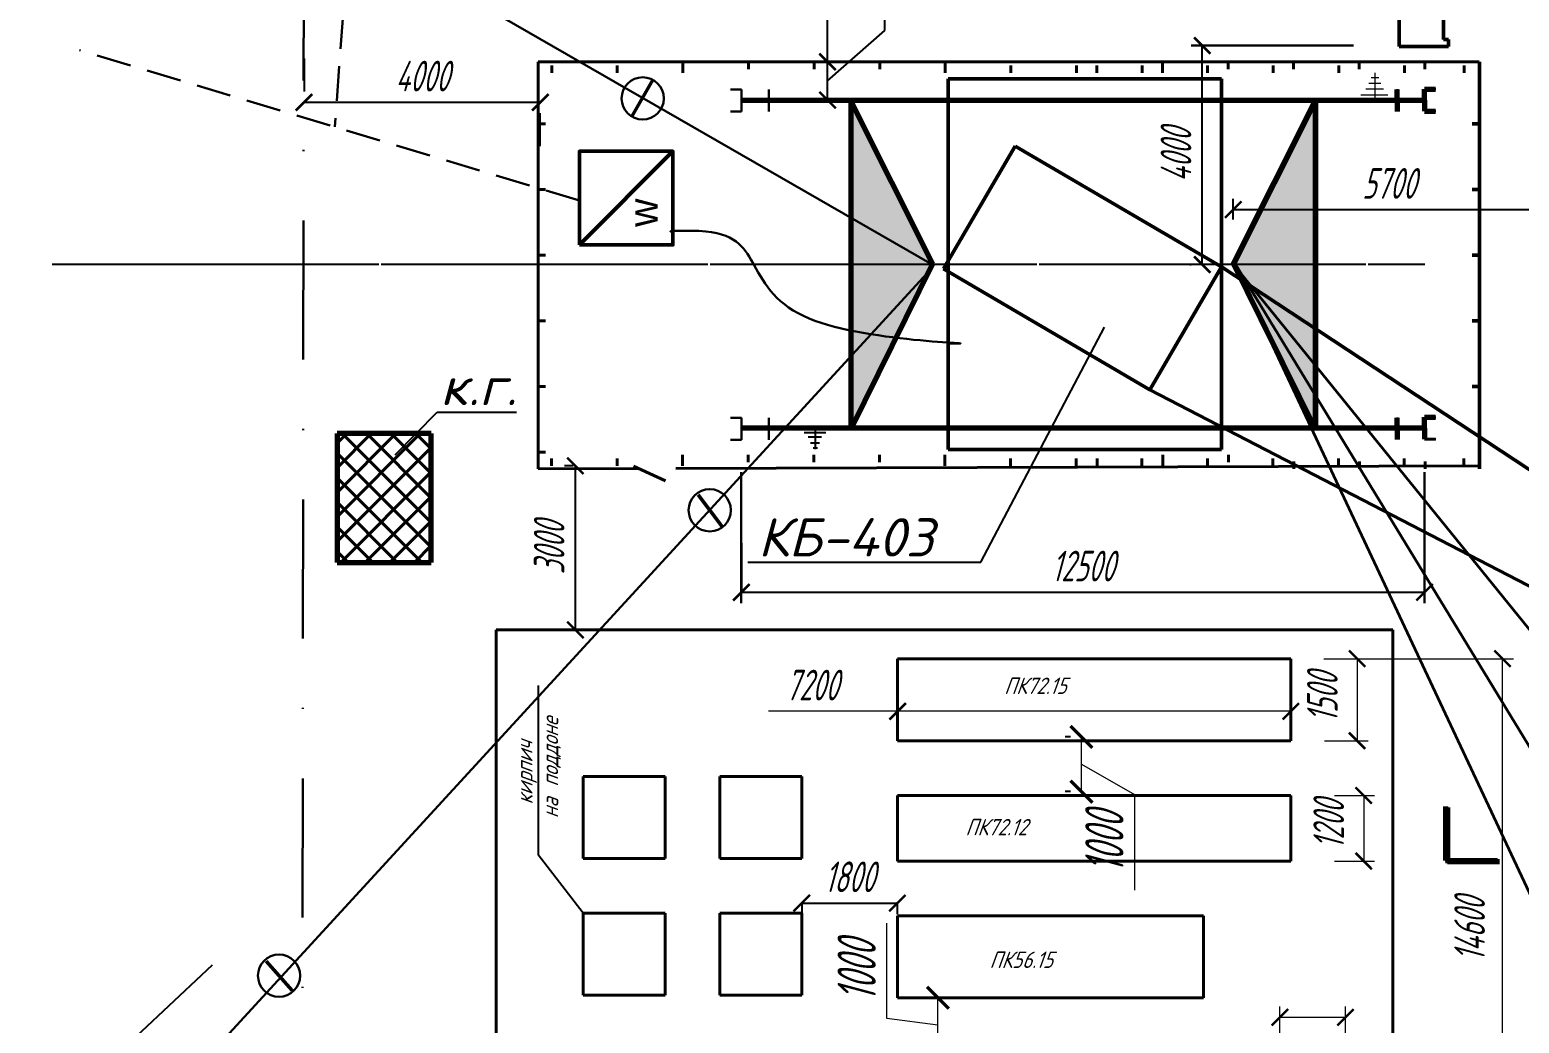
# Paper-space layout 'Layout2' of a CAD drawing. Header units: millimetres. Extents: x 15 to 830, y -5 to 579.
# Drawn here: x 215.4 to 351.6, y 286.1 to 376.9 of the extents above; entities that cross this region are included whole.
import ezdxf

# ---------------------------------------------------------------- set-up
doc = ezdxf.new("R2010")
doc.units = ezdxf.units.MM
for name, pattern in [('ACAD_ISO04W100', [30, 24, -3, 0, -3]), ('DASHDOT', [25.4, 12.7, -6.35, 0, -6.35]), ('HIDDEN2', [4.7625, 3.175, -1.5875])]:
    doc.linetypes.add(name, pattern=pattern)
for name, color, linetype, lineweight in [('0.25', 7, 'Continuous', 25), ('0.25 ось', 7, 'ACAD_ISO04W100', 25), ('0.3', 7, 'Continuous', 30), ('0.35', 7, 'Continuous', 35), ('0.5', 7, 'Continuous', 50), ('0.7', 7, 'Continuous', 70), ('1основная_05мм', 151, 'Continuous', 50), ('основная_02мм', 151, 'Continuous', 20), ('Размеры', 7, 'Continuous', 20)]:
    doc.layers.add(name, color=color, linetype=linetype, lineweight=lineweight)
doc.styles.add('2.8', font='txt.shx', dxfattribs={"width": 0.6, "oblique": 15, "height": 2.8})
doc.styles.add('EEW3.0', font='txt.shx', dxfattribs={"width": 0.8, "oblique": 20, "height": 3})
doc.styles.add('мой', font='txt.shx', dxfattribs={"width": 0.6, "oblique": 15, "height": 3.5})
doc.dimstyles.new('1   200', dxfattribs={"dimtxt": 2.8, "dimasz": 1.5, "dimexe": 1, "dimexo": 4, "dimgap": 1, "dimtad": 1, "dimdec": 0, "dimlfac": 200, "dimtxsty": '2.8', "dimblk": 'ARCHTICK', "dimcen": 3, "dimclrd": 256, "dimclre": 256, "dimclrt": 256, "dimadec": 0, "dimazin": 0, "dimtfac": 1, "dimtdec": 0, "dimtmove": 0, "dimatfit": 3, "dimfxl": 1, "dimlwd": 25, "dimlwe": -1, "dimarcsym": 0})
doc.dimstyles.new('1200-2.5мм', dxfattribs={"dimtxt": 2, "dimasz": 2, "dimexe": 1.5, "dimexo": 1, "dimgap": 1, "dimtad": 1, "dimdec": 0, "dimlfac": 200, "dimtxsty": 'мой', "dimblk": 'ARCHTICK', "dimcen": 6, "dimclrd": 256, "dimclre": 256, "dimclrt": 256, "dimadec": 0, "dimazin": 0, "dimtfac": 1, "dimtdec": 0, "dimtmove": 0, "dimatfit": 2, "dimfxl": 1, "dimlwd": -1, "dimlwe": -1, "dimarcsym": 0})
doc.dimstyles.new('Copy of 1200-2.5мм', dxfattribs={"dimtxt": 2, "dimasz": 2, "dimexe": 1.5, "dimexo": 1, "dimgap": 1, "dimtad": 1, "dimdec": 0, "dimlfac": 200, "dimtxsty": 'мой', "dimcen": 6, "dimclrd": 256, "dimclre": 256, "dimclrt": 256, "dimadec": 0, "dimazin": 0, "dimtfac": 1, "dimtdec": 0, "dimtmove": 0, "dimatfit": 2, "dimfxl": 1, "dimlwd": -1, "dimlwe": -1, "dimarcsym": 0})

# ---------------------------------------------------------------- blocks, each defined once
blk = doc.blocks.new('_ArchTick')
at = {"layer": 'Размеры', "color": 0, "lineweight": 0, "const_width": 0.15}
blk.add_lwpolyline([(-0.5, -0.5), (0.5, 0.5)], dxfattribs=at)
blk = doc.blocks.new('*D37')
at = {"layer": '0.25'}
for p, q in [((240.48, 374.26), (240.48, 371.26)), ((262.09, 366.26), (262.09, 369.26))]:
    blk.add_line(p, q, dxfattribs=at)
at = {"layer": '0.25', "lineweight": 25}
blk.add_line((240.48, 370.26), (262.09, 370.26), dxfattribs=at)
at = {"layer": 'Defpoints', "color": 0}
for p in [(240.48, 370.26), (262.09, 370.26), (262.09, 370.26)]:
    blk.add_point(p, dxfattribs=at)
at = {"layer": '0.25', "lineweight": 25, "xscale": 1.5, "yscale": 1.5, "zscale": 1.5, "rotation": 180}
blk.add_blockref('_ArchTick', (240.48, 370.26), dxfattribs=at)
at = {"layer": '0.25', "lineweight": 25, "xscale": 1.5, "yscale": 1.5, "zscale": 1.5}
blk.add_blockref('_ArchTick', (262.09, 370.26), dxfattribs=at)
at = {"layer": '0.25', "insert": (251.29, 372.66), "char_height": 2.8, "attachment_point": 5, "style": '2.8'}
blk.add_mtext('4000', dxfattribs=at)
blk = doc.blocks.new('*D24')
at = {"layer": '0.25'}
for p, q in [((284.37, 390.45), (287.37, 390.45)), ((284.37, 373.97), (287.37, 373.97))]:
    blk.add_line(p, q, dxfattribs=at)
at = {"layer": '0.25', "lineweight": 25}
blk.add_line((288.37, 373.97), (288.37, 390.45), dxfattribs=at)
at = {"layer": 'Defpoints', "color": 0}
for p in [(288.37, 390.45), (288.37, 390.45), (288.37, 373.97)]:
    blk.add_point(p, dxfattribs=at)
at = {"layer": '0.25', "lineweight": 25, "xscale": 1.5, "yscale": 1.5, "zscale": 1.5}
for p, rotation in [((288.37, 390.45), 90), ((288.37, 373.97), 270)]:
    blk.add_blockref('_ArchTick', p, dxfattribs=dict(at, rotation=rotation))
at = {"layer": '0.25', "insert": (285.97, 382.21), "char_height": 2.8, "attachment_point": 5, "rotation": 90, "style": '2.8'}
blk.add_mtext('3300', dxfattribs=at)
blk = doc.blocks.new('*D38')
at = {"layer": '0.25', "lineweight": 25}
for p, q in [((293.6, 376.82), (293.6, 383.08)), ((288.37, 372.21), (293.6, 376.82)), ((288.37, 370.46), (288.37, 373.96))]:
    blk.add_line(p, q, dxfattribs=at)
at = {"layer": '0.25'}
for p, q in [((291.14, 373.96), (289.37, 373.96)), ((291.32, 370.46), (289.37, 370.46))]:
    blk.add_line(p, q, dxfattribs=at)
at = {"layer": 'Defpoints', "color": 0}
for p in [(287.14, 373.96), (288.37, 373.96), (287.32, 370.46)]:
    blk.add_point(p, dxfattribs=at)
at = {"layer": '0.25', "lineweight": 25, "xscale": 1.5, "yscale": 1.5, "zscale": 1.5}
for p, rotation in [((288.37, 373.96), 90), ((288.37, 370.46), 270)]:
    blk.add_blockref('_ArchTick', p, dxfattribs=dict(at, rotation=rotation))
at = {"layer": '0.25', "insert": (291.2, 379.95), "char_height": 2.8, "attachment_point": 5, "rotation": 90, "style": '2.8'}
blk.add_mtext('700', dxfattribs=at)
blk = doc.blocks.new('*D25')
at = {"layer": '0.25'}
for p, q in [((325.48, 359.54), (325.48, 361.45)), ((353.98, 359.45), (353.98, 361.45))]:
    blk.add_line(p, q, dxfattribs=at)
at = {"layer": '0.25', "lineweight": 25}
blk.add_line((325.48, 360.45), (353.98, 360.45), dxfattribs=at)
at = {"layer": 'Defpoints', "color": 0}
for p in [(353.98, 360.45), (325.48, 355.54), (353.98, 355.45)]:
    blk.add_point(p, dxfattribs=at)
at = {"layer": '0.25', "lineweight": 25, "xscale": 1.5, "yscale": 1.5, "zscale": 1.5, "rotation": 180}
blk.add_blockref('_ArchTick', (325.48, 360.45), dxfattribs=at)
at = {"layer": '0.25', "lineweight": 25, "xscale": 1.5, "yscale": 1.5, "zscale": 1.5}
blk.add_blockref('_ArchTick', (353.98, 360.45), dxfattribs=at)
at = {"layer": '0.25', "insert": (339.73, 362.85), "char_height": 2.8, "attachment_point": 5, "style": '2.8'}
blk.add_mtext('5700', dxfattribs=at)
blk = doc.blocks.new('*D39')
at = {"layer": '0.25'}
for p, q in [((265.11, 337.03), (264.3, 337.03)), ((264.63, 322.03), (264.3, 322.03))]:
    blk.add_line(p, q, dxfattribs=at)
at = {"layer": '0.25', "lineweight": 25}
blk.add_line((265.3, 322.03), (265.3, 337.03), dxfattribs=at)
at = {"layer": 'Defpoints', "color": 0}
for p in [(265.3, 337.03), (269.11, 337.03), (268.63, 322.03)]:
    blk.add_point(p, dxfattribs=at)
at = {"layer": '0.25', "lineweight": 25, "xscale": 1.5, "yscale": 1.5, "zscale": 1.5}
for p, rotation in [((265.3, 337.03), 90), ((265.3, 322.03), 270)]:
    blk.add_blockref('_ArchTick', p, dxfattribs=dict(at, rotation=rotation))
at = {"layer": '0.25', "insert": (262.9, 329.53), "char_height": 2.8, "attachment_point": 5, "rotation": 90, "style": '2.8'}
blk.add_mtext('3000', dxfattribs=at)
blk = doc.blocks.new('*D40')
at = {"layer": '0.3'}
for p, q in [((280.48, 336.46), (280.48, 324.47)), ((342.98, 336.46), (342.98, 324.47))]:
    blk.add_line(p, q, dxfattribs=at)
at = {"layer": '0.3', "lineweight": 25}
blk.add_line((280.48, 325.47), (342.98, 325.47), dxfattribs=at)
at = {"layer": 'Defpoints', "color": 0}
for p in [(280.48, 340.46), (342.98, 340.46), (342.98, 325.47)]:
    blk.add_point(p, dxfattribs=at)
at = {"layer": '0.3', "lineweight": 25, "xscale": 1.5, "yscale": 1.5, "zscale": 1.5, "rotation": 180}
blk.add_blockref('_ArchTick', (280.48, 325.47), dxfattribs=at)
at = {"layer": '0.3', "lineweight": 25, "xscale": 1.5, "yscale": 1.5, "zscale": 1.5}
blk.add_blockref('_ArchTick', (342.98, 325.47), dxfattribs=at)
at = {"layer": '0.3', "lineweight": 25, "insert": (311.73, 327.87), "char_height": 2.8, "attachment_point": 5, "style": '2.8'}
blk.add_mtext('12500', dxfattribs=at)
blk = doc.blocks.new('*D26')
at = {"layer": '0.3'}
for p, q in [((336.48, 375.45), (321.64, 375.45)), ((321.5, 355.43), (321.64, 355.43))]:
    blk.add_line(p, q, dxfattribs=at)
at = {"layer": '0.3', "lineweight": 25}
blk.add_line((322.64, 355.43), (322.64, 375.45), dxfattribs=at)
at = {"layer": 'Defpoints', "color": 0}
for p in [(322.64, 375.45), (340.48, 375.45), (325.5, 355.43)]:
    blk.add_point(p, dxfattribs=at)
at = {"layer": '0.3', "lineweight": 25, "xscale": 1.5, "yscale": 1.5, "zscale": 1.5}
for p, rotation in [((322.64, 375.45), 90), ((322.64, 355.43), 270)]:
    blk.add_blockref('_ArchTick', p, dxfattribs=dict(at, rotation=rotation))
at = {"layer": '0.3', "insert": (320.24, 365.44), "char_height": 2.8, "attachment_point": 5, "rotation": 90, "style": '2.8'}
blk.add_mtext('4000', dxfattribs=at)
blk = doc.blocks.new('*D42')
at = {"layer": '0.25'}
for p, q in [((286.01, 297.14), (286.01, 296.06)), ((294.75, 297.14), (294.75, 296.06))]:
    blk.add_line(p, q, dxfattribs=at)
at = {"layer": '0.25', "lineweight": 25}
blk.add_line((286.01, 297.06), (294.75, 297.06), dxfattribs=at)
at = {"layer": 'Defpoints', "color": 0}
for p in [(286.01, 301.14), (294.75, 301.14), (294.75, 297.06)]:
    blk.add_point(p, dxfattribs=at)
at = {"layer": '0.25', "lineweight": 25, "xscale": 1.5, "yscale": 1.5, "zscale": 1.5, "rotation": 180}
blk.add_blockref('_ArchTick', (286.01, 297.06), dxfattribs=at)
at = {"layer": '0.25', "lineweight": 25, "xscale": 1.5, "yscale": 1.5, "zscale": 1.5}
blk.add_blockref('_ArchTick', (294.75, 297.06), dxfattribs=at)
at = {"layer": '0.25', "insert": (290.38, 299.46), "char_height": 2.8, "attachment_point": 5, "style": '2.8'}
blk.add_mtext('1800', dxfattribs=at)
blk = doc.blocks.new('*D27')
at = {"layer": '0.25'}
for p, q in [((310.6, 312.25), (310.1, 312.25)), ((310.6, 307.25), (310.1, 307.25))]:
    blk.add_line(p, q, dxfattribs=at)
at = {"layer": '0.25', "lineweight": 15}
for p, q in [((311.6, 307.25), (311.6, 312.25)), ((311.6, 309.75), (316.44, 306.98)), ((316.44, 306.98), (316.44, 298.25))]:
    blk.add_line(p, q, dxfattribs=at)
at = {"layer": 'Defpoints', "color": 0}
for p in [(311.6, 312.25), (311.6, 312.25), (311.6, 307.25)]:
    blk.add_point(p, dxfattribs=at)
at = {"layer": '0.25', "lineweight": 15, "xscale": 2, "yscale": 2, "zscale": 2}
for p, rotation in [((311.6, 312.25), 90), ((311.6, 307.25), 270)]:
    blk.add_blockref('_ArchTick', p, dxfattribs=dict(at, rotation=rotation))
at = {"layer": '0.25', "insert": (313.69, 302.61), "char_height": 3.5, "attachment_point": 5, "rotation": 90, "style": 'мой'}
blk.add_mtext('1000', dxfattribs=at)
blk = doc.blocks.new('*D44')
at = {"layer": '0.25', "lineweight": 15}
for p, q in [((294.78, 315.4), (294.78, 313.59)), ((330.75, 315.4), (330.75, 313.59)), ((294.78, 314.59), (282.97, 314.59)), ((330.75, 314.59), (294.78, 314.59))]:
    blk.add_line(p, q, dxfattribs=at)
at = {"layer": 'Defpoints', "color": 0}
for p in [(294.78, 319.4), (330.75, 319.4), (330.75, 314.59)]:
    blk.add_point(p, dxfattribs=at)
at = {"layer": '0.25', "lineweight": 15, "xscale": 1.5, "yscale": 1.5, "zscale": 1.5, "rotation": 180}
blk.add_blockref('_ArchTick', (294.78, 314.59), dxfattribs=at)
at = {"layer": '0.25', "lineweight": 15, "xscale": 1.5, "yscale": 1.5, "zscale": 1.5}
blk.add_blockref('_ArchTick', (330.75, 314.59), dxfattribs=at)
at = {"layer": '0.25', "insert": (286.94, 316.99), "char_height": 2.8, "attachment_point": 5, "style": '2.8'}
blk.add_mtext('7200', dxfattribs=at)
blk = doc.blocks.new('*D28')
at = {"layer": '0.25', "lineweight": 15, "transparency": 16777216}
for p, q in [((333.78, 319.4), (337.81, 319.4)), ((336.81, 319.4), (336.81, 311.9)), ((333.84, 311.9), (337.81, 311.9))]:
    blk.add_line(p, q, dxfattribs=at)
at = {"layer": 'Defpoints', "color": 0, "transparency": 16777216}
for p in [(329.78, 319.4), (329.84, 311.9), (336.81, 311.9)]:
    blk.add_point(p, dxfattribs=at)
at = {"layer": '0.25', "lineweight": 15, "transparency": 16777216, "xscale": 1.5, "yscale": 1.5, "zscale": 1.5}
for p, rotation in [((336.81, 319.4), 90), ((336.81, 311.9), 270)]:
    blk.add_blockref('_ArchTick', p, dxfattribs=dict(at, rotation=rotation))
at = {"layer": '0.25', "transparency": 16777216, "insert": (333.63, 315.85), "char_height": 2.8, "attachment_point": 5, "rotation": 90, "style": '2.8'}
blk.add_mtext('1500', dxfattribs=at)
blk = doc.blocks.new('*D45')
at = {"layer": '0.25', "lineweight": 15, "transparency": 16777216}
for p, q in [((334.75, 306.9), (338.41, 306.9)), ((337.41, 306.9), (337.41, 300.9)), ((334.75, 300.9), (338.41, 300.9))]:
    blk.add_line(p, q, dxfattribs=at)
at = {"layer": 'Defpoints', "color": 0, "transparency": 16777216}
for p in [(330.75, 306.9), (330.75, 300.9), (337.41, 300.9)]:
    blk.add_point(p, dxfattribs=at)
at = {"layer": '0.25', "lineweight": 15, "transparency": 16777216, "xscale": 1.5, "yscale": 1.5, "zscale": 1.5}
for p, rotation in [((337.41, 306.9), 90), ((337.41, 300.9), 270)]:
    blk.add_blockref('_ArchTick', p, dxfattribs=dict(at, rotation=rotation))
at = {"layer": '0.25', "transparency": 16777216, "insert": (334.21, 304.23), "char_height": 2.8, "attachment_point": 5, "rotation": 90, "style": '2.8'}
blk.add_mtext('1200', dxfattribs=at)
blk = doc.blocks.new('*D47')
at = {"layer": '0.25', "lineweight": 15, "transparency": 16777216}
for p, q in [((329.75, 281.15), (329.75, 287.62)), ((335.75, 281.15), (335.75, 287.62)), ((329.75, 286.62), (335.75, 286.62))]:
    blk.add_line(p, q, dxfattribs=at)
at = {"layer": 'Defpoints', "color": 0, "transparency": 16777216}
for p in [(335.75, 286.62), (329.75, 277.15), (335.75, 277.15)]:
    blk.add_point(p, dxfattribs=at)
at = {"layer": '0.25', "lineweight": 15, "transparency": 16777216, "xscale": 1.5, "yscale": 1.5, "zscale": 1.5, "rotation": 180}
blk.add_blockref('_ArchTick', (329.75, 286.62), dxfattribs=at)
at = {"layer": '0.25', "lineweight": 15, "transparency": 16777216, "xscale": 1.5, "yscale": 1.5, "zscale": 1.5}
blk.add_blockref('_ArchTick', (335.75, 286.62), dxfattribs=at)
at = {"layer": '0.25', "transparency": 16777216, "insert": (332.53, 283.27), "char_height": 2.8, "attachment_point": 5, "style": '2.8'}
blk.add_mtext('1200', dxfattribs=at)
blk = doc.blocks.new('*D32')
at = {"layer": '0.25', "lineweight": 15}
for p, q in [((293.78, 286.5), (293.78, 295.23)), ((298.46, 283.4), (298.46, 288.4)), ((298.46, 285.9), (293.78, 286.5))]:
    blk.add_line(p, q, dxfattribs=at)
at = {"layer": '0.25'}
for p, q in [((299.24, 288.4), (296.96, 288.4)), ((299.24, 283.4), (296.96, 283.4))]:
    blk.add_line(p, q, dxfattribs=at)
at = {"layer": 'Defpoints', "color": 0}
for p in [(298.46, 288.4), (300.24, 288.4), (300.24, 283.4)]:
    blk.add_point(p, dxfattribs=at)
at = {"layer": '0.25', "lineweight": 15, "xscale": 2, "yscale": 2, "zscale": 2}
for p, rotation in [((298.46, 288.4), 90), ((298.46, 283.4), 270)]:
    blk.add_blockref('_ArchTick', p, dxfattribs=dict(at, rotation=rotation))
at = {"layer": '0.25', "insert": (291.03, 290.86), "char_height": 3.5, "attachment_point": 5, "rotation": 90, "style": 'мой'}
blk.add_mtext('1000', dxfattribs=at)
blk = doc.blocks.new('*D36')
at = {"layer": '0.25', "lineweight": 15, "transparency": 16777216}
for p, q in [((334.75, 319.4), (351.11, 319.4)), ((350.11, 246.4), (350.11, 319.4)), ((346.11, 246.4), (349.11, 246.4))]:
    blk.add_line(p, q, dxfattribs=at)
at = {"layer": 'Defpoints', "color": 0, "transparency": 16777216}
for p in [(330.75, 319.4), (350.11, 319.4), (350.11, 246.4)]:
    blk.add_point(p, dxfattribs=at)
at = {"layer": '0.25', "lineweight": 15, "transparency": 16777216, "xscale": 1.5, "yscale": 1.5, "zscale": 1.5}
for p, rotation in [((350.11, 319.4), 90), ((350.11, 246.4), 270)]:
    blk.add_blockref('_ArchTick', p, dxfattribs=dict(at, rotation=rotation))
at = {"layer": '0.25', "transparency": 16777216, "insert": (347.1, 294.66), "char_height": 2.8, "attachment_point": 5, "rotation": 90, "style": '2.8'}
blk.add_mtext('14600', dxfattribs=at)
blk = doc.blocks.new('*D49')
at = {"layer": '0.25'}
blk.add_line((232.09, 291.4), (189.75, 251.76), dxfattribs=at)
blk.add_solid([(189.53, 252), (189.98, 251.52), (188.29, 250.39)], dxfattribs=at)
at = {"layer": 'Defpoints', "color": 0}
for p in [(232.09, 291.4), (188.29, 250.39)]:
    blk.add_point(p, dxfattribs=at)
at = {"layer": '0.25', "insert": (196.6, 261.94), "char_height": 3.5, "attachment_point": 5, "rotation": 43.1184, "style": 'мой'}
blk.add_mtext('R12000', dxfattribs=at)

psp = doc.layouts.new('Layout2')

# ---------------------------------------------------------------- hatches: boundary and pattern name
at = {"layer": '0.25', "lineweight": 40}
h = psp.add_hatch(dxfattribs=at)
h.set_pattern_fill('ANSI37', color=256, scale=0.5, style=0)
h.set_pattern_definition([(45, (189.1683, -170.987), (-1.122532, 1.122532), []), (135, (189.1683, -170.987), (-1.122532, -1.122532), [])])
h.paths.add_polyline_path([(243.5048, 328.201), (252.1018, 328.201), (252.1018, 339.9729), (243.5048, 339.9729)])
at = {"layer": '0.7'}
h = psp.add_hatch(color=256, dxfattribs=at)
h.paths.add_polyline_path([(290.4831, 370.3896), (290.4831, 355.4646), (297.9446, 355.4646), (297.9637, 355.5031)])
h.paths.add_polyline_path([(297.9446, 355.4646), (290.4831, 355.4646), (290.4831, 340.3896)])
h = psp.add_hatch(color=256, dxfattribs=at)
h.paths.add_polyline_path([(332.9847, 370.3896), (325.504, 355.5031), (325.5231, 355.4646), (332.9847, 355.4646)])
h.paths.add_polyline_path([(332.9847, 355.4646), (325.5231, 355.4646), (332.9847, 340.3896)])
h = psp.add_hatch(color=256, dxfattribs=at)
h.paths.add_polyline_path([(333.004, 370.3504), (325.5234, 355.464), (325.5425, 355.4254), (333.004, 355.4254)])
h.paths.add_polyline_path([(333.004, 355.4254), (325.5425, 355.4254), (333.004, 340.3504)])

# ---------------------------------------------------------------- linework, layer by layer
at = {"layer": '0.25', "lineweight": 20}
for p, q in [((337.8941, 372.0143), (338.9792, 372.0143)), ((338.1055, 372.5361), (338.7819, 372.5361)), ((338.4695, 370.4624), (338.4695, 372.942)), ((337.1502, 370.9402), (339.6261, 370.9402)), ((337.6183, 371.4939), (339.2355, 371.4939))]:
    psp.add_line(p, q, dxfattribs=at)
at = {"layer": '0.25'}
for p, q in [((302.3829, 328.2389), (313.6879, 349.7018)), ((252.6674, 341.9228), (259.9101, 341.9228)), ((286.2327, 340.0727), (288.2078, 340.0727)), ((286.5813, 339.6664), (287.8012, 339.6664)), ((287.2203, 340.4646), (287.2203, 338.5636)), ((286.8136, 339.144), (287.6269, 339.144)), ((287.0629, 338.6773), (287.4364, 338.6773)), ((281.0905, 328.2389), (302.3829, 328.2389)), ((281.0905, 328.2389), (302.3829, 328.2389)), ((261.8883, 316.9425), (261.8883, 301.4565)), ((266.0143, 296.1387), (261.8883, 301.4565))]:
    psp.add_line(p, q, dxfattribs=at)
at = {"layer": '0.25', "color": 7, "linetype": 'Continuous', "lineweight": 25}
psp.add_line((248.8197, 338.0464), (252.6674, 341.9228), dxfattribs=at)
at = {"layer": '0.25', "lineweight": 30}
for centre in [(271.4583, 370.6169), (277.5921, 332.9699), (238.1933, 290.4274)]:
    psp.add_circle(centre, 1.9308, dxfattribs=at)
at = {"layer": '0.25 ось'}
for p, q in [((187.3248, 355.4624), (343.004, 355.4624)), ((223.3158, 355.4624), (342.9844, 355.4646))]:
    psp.add_line(p, q, dxfattribs=at)
at = {"layer": '0.3'}
for p, q in [((297.9491, 355.4449), (122.9606, 456.0357)), ((297.8017, 355.0108), (161.5368, 206.7036)), ((280.4844, 325.7351), (280.4844, 329.9536))]:
    psp.add_line(p, q, dxfattribs=at)
at = {"layer": '0.3', "linetype": 'DASHDOT'}
psp.add_line((240.4826, 410.4528), (240.2101, 177.3452), dxfattribs=at)
at = {"layer": '0.3', "lineweight": 50}
psp.add_line((340.6609, 375.3748), (345.1609, 375.3748), dxfattribs=at)
at = {"layer": '0.3', "lineweight": 40}
for p, q in [((258.0678, 246.4029), (258.0678, 322.0316)), ((258.0678, 322.0316), (340.0821, 322.0316)), ((340.0821, 322.0316), (340.0821, 246.4029))]:
    psp.add_line(p, q, dxfattribs=at)
at = {"layer": '0.3', "linetype": 'HIDDEN2'}
psp.add_arc((325.5731, 355.5113), 201.8341, 269.997353, 60.496633, dxfattribs=at)
at = {"layer": '0.3', "lineweight": 30}
psp.add_arc((325.5638, 355.3825), 168, 270, 90, dxfattribs=at)
at = {"layer": '0.3'}
for centre, start, end in [((325.504, 355.4254), 0.044635, 90.007401), ((325.504, 355.5037), 269.992599, 359.955365)]:
    psp.add_arc(centre, 149.9807, start, end, dxfattribs=at)
at = {"layer": '0.3', "start_tangent": (1, 0), "end_tangent": (1, 0)}
psp.add_spline([(299.5925, 348.2099), (286.6873, 350.4948), (281.6397, 355.3844), (277.223, 358.4529), (274.2168, 358.4529)], degree=3, dxfattribs=at)
at = {"layer": '0.35', "lineweight": 35}
for p, q in [((325.5437, 355.4072), (419.9521, 238.8436)), ((325.5911, 355.4238), (396.9652, 203.3392)), ((325.6175, 355.5422), (430.7495, 183.1514))]:
    psp.add_line(p, q, dxfattribs=at)
at = {"layer": '0.5', "lineweight": 40}
for p, q in [((261.8874, 373.9667), (347.9844, 373.9646)), ((261.8874, 373.9646), (261.8949, 336.7565)), ((263.1374, 372.9692), (263.1374, 373.6328)), ((269.1374, 372.9692), (269.1374, 373.6328)), ((269.1374, 372.9692), (269.1374, 373.6328)), ((275.1374, 373.301), (275.1374, 373.9646)), ((275.1374, 372.9692), (275.1374, 373.6328)), ((281.1374, 373.301), (281.1374, 373.9646)), ((287.1374, 373.301), (287.1374, 373.9646)), ((293.1374, 373.301), (293.1374, 373.9646)), ((299.1374, 373.301), (299.1374, 373.9646)), ((299.1374, 372.9692), (299.1374, 373.6328)), ((305.1374, 372.9692), (305.1374, 373.6328)), ((311.1374, 372.9692), (311.1374, 373.6328)), ((313.004, 372.9671), (313.004, 373.6306)), ((317.1374, 372.9692), (317.1374, 373.6328)), ((319.004, 373.2989), (319.004, 373.9624)), ((319.004, 372.9671), (319.004, 373.6306)), ((323.1374, 372.9692), (323.1374, 373.6328)), ((323.1374, 372.9692), (323.1374, 373.6328)), ((325.004, 373.2989), (325.004, 373.9624)), ((329.1374, 372.9692), (329.1374, 373.6328)), ((329.1374, 372.9692), (329.1374, 373.6328)), ((331.004, 373.2989), (331.004, 373.9624)), ((335.1374, 372.9692), (335.1374, 373.6328)), ((335.1374, 372.9692), (335.1374, 373.6328)), ((337.004, 373.2989), (337.004, 373.9624)), ((341.1374, 372.9692), (341.1374, 373.6328)), ((343.004, 373.2989), (343.004, 373.9624)), ((346.6068, 372.9692), (346.6068, 373.6328)), ((347.9844, 373.9646), (347.9844, 337.0343)), ((261.8885, 368.2892), (262.5521, 368.2892)), ((347.3208, 368.2892), (347.9844, 368.2892)), ((261.8885, 362.2892), (262.5521, 362.2892)), ((347.3208, 362.2892), (347.9844, 362.2892)), ((261.8885, 356.2892), (262.5521, 356.2892)), ((347.3208, 356.2892), (347.9844, 356.2892)), ((261.8885, 350.2892), (262.5521, 350.2892)), ((347.3208, 350.2892), (347.9844, 350.2892)), ((261.8922, 344.2892), (262.5557, 344.2892)), ((347.3208, 344.2892), (347.9844, 344.2892)), ((261.8922, 338.2892), (262.5557, 338.2892)), ((275.1087, 337.3611), (275.1087, 338.0246)), ((281.1087, 337.3611), (281.1087, 338.0246)), ((287.1087, 337.3611), (287.1087, 338.0246)), ((293.1087, 337.3611), (293.1087, 338.0246)), ((299.1087, 337.3611), (299.1087, 338.0246)), ((319.0328, 337.3589), (319.0328, 338.0225)), ((325.0328, 337.3589), (325.0328, 338.0225)), ((261.8949, 336.7565), (271.0942, 336.7862)), ((263.1087, 337.0293), (263.1087, 337.6929)), ((269.1087, 337.0293), (269.1087, 337.6929)), ((269.1087, 337.0293), (269.1087, 337.6929)), ((270.6208, 337.002), (273.5585, 335.6626)), ((274.4921, 336.7971), (347.9844, 337.0343)), ((275.1087, 337.0293), (275.1087, 337.6929)), ((299.1087, 337.0293), (299.1087, 337.6929)), ((305.1087, 337.0293), (305.1087, 337.6929)), ((311.1087, 337.0293), (311.1087, 337.6929)), ((313.0328, 337.0272), (313.0328, 337.6907)), ((317.1087, 337.0293), (317.1087, 337.6929)), ((319.0328, 337.0272), (319.0328, 337.6907)), ((323.1087, 337.0293), (323.1087, 337.6929)), ((323.1087, 337.0293), (323.1087, 337.6929)), ((329.1087, 337.0293), (329.1087, 337.6929)), ((329.1087, 337.0293), (329.1087, 337.6929)), ((331.0319, 336.762), (331.0319, 337.4256)), ((335.1087, 337.0293), (335.1087, 337.6929)), ((335.1087, 337.0293), (335.1087, 337.6929)), ((337.0319, 336.762), (337.0319, 337.4256)), ((341.1087, 337.0293), (341.1087, 337.6929)), ((343.0319, 336.762), (343.0319, 337.4256)), ((346.5781, 337.0293), (346.5781, 337.6929)), ((294.7786, 319.4031), (294.7528, 311.9029)), ((294.7786, 319.4031), (314.7786, 319.4031)), ((330.7528, 319.4031), (314.7786, 319.4031)), ((330.7528, 311.9029), (330.7528, 319.4031)), ((294.7528, 311.9029), (330.7528, 311.9029)), ((273.5143, 308.6387), (266.0143, 308.6387)), ((266.0143, 308.6387), (266.0143, 301.1387)), ((273.5143, 301.1387), (273.5143, 308.6387)), ((278.5132, 308.6387), (286.0132, 308.6387)), ((278.5132, 301.1387), (278.5132, 308.6387)), ((286.0132, 308.6387), (286.0132, 301.1387)), ((294.7528, 306.9029), (314.7528, 306.9029)), ((294.7528, 306.9029), (294.7528, 300.9029)), ((330.7528, 306.9029), (314.7528, 306.9029)), ((330.7528, 300.9029), (330.7528, 306.9029)), ((266.0143, 301.1387), (273.5143, 301.1387)), ((286.0132, 301.1387), (278.5132, 301.1387)), ((294.7528, 300.9029), (330.7528, 300.9029)), ((266.0143, 296.1387), (266.0143, 288.6387)), ((273.5143, 296.1387), (266.0143, 296.1387)), ((273.5143, 288.6387), (273.5143, 296.1387)), ((278.5132, 288.6387), (278.5132, 296.1387)), ((278.5132, 296.1387), (286.0132, 296.1387)), ((286.0132, 296.1387), (286.0132, 288.6387)), ((294.7528, 288.4029), (294.7528, 295.9029)), ((322.7528, 295.9029), (294.7528, 295.9029)), ((322.7528, 288.4029), (322.7528, 295.9029)), ((266.0143, 288.6387), (273.5143, 288.6387)), ((286.0132, 288.6387), (278.5132, 288.6387)), ((322.7528, 288.4029), (294.7528, 288.4029))]:
    psp.add_line(p, q, dxfattribs=at)
at = {"layer": '0.5'}
for p, q in [((348.004, 373.9624), (347.9966, 336.7544)), ((272.4002, 372.3024), (270.4532, 368.9683)), ((348.0029, 368.2871), (347.3393, 368.2871)), ((305.5396, 366.2454), (298.9769, 355.0236)), ((348.0029, 362.2871), (347.3393, 362.2871)), ((348.0029, 356.2871), (347.3393, 356.2871)), ((324.411, 355.2092), (428.0106, 287.0028)), ((348.0029, 350.2871), (347.3393, 350.2871)), ((317.8483, 343.9873), (428.0106, 287.0028)), ((348.0029, 344.2871), (347.3393, 344.2871)), ((299.4122, 338.5346), (324.4122, 338.5346)), ((276.5298, 334.3879), (278.6833, 331.5133)), ((237.0238, 291.7583), (239.3948, 289.0602))]:
    psp.add_line(p, q, dxfattribs=at)
at = {"layer": '0.5', "color": 7, "linetype": 'Continuous'}
for p, q in [((299.4122, 372.3961), (324.4122, 372.3961)), ((299.4122, 372.3961), (299.4122, 338.5346)), ((324.4122, 372.3961), (324.4122, 338.5346)), ((324.411, 355.2092), (305.5396, 366.2454)), ((317.8483, 343.9873), (298.9769, 355.0236)), ((324.411, 355.2092), (317.8483, 343.9873))]:
    psp.add_line(p, q, dxfattribs=at)
at = {"layer": '0.5', "color": 7, "linetype": 'Continuous', "lineweight": 70}
for p, q in [((252.1018, 339.9729), (243.5048, 339.9729)), ((243.5048, 339.9729), (243.5048, 328.201)), ((252.1018, 339.9729), (243.5048, 339.9729)), ((243.5048, 339.9729), (243.5048, 328.201)), ((252.1018, 328.201), (252.1018, 339.9729)), ((252.1018, 328.201), (252.1018, 339.9729)), ((243.5048, 328.201), (252.1018, 328.201)), ((243.5048, 328.201), (252.1018, 328.201))]:
    psp.add_line(p, q, dxfattribs=at)
at = {"layer": '0.5'}
psp.add_arc((232.0905, 291.4039), 60, 180.005113, 269.997259, dxfattribs=at)
at = {"layer": '0.7', "lineweight": 50}
for p, q in [((340.6609, 380.0492), (340.6609, 375.3748)), ((344.7014, 376.0134), (344.7014, 377.9248)), ((345.1609, 376.0134), (344.7014, 376.0134)), ((345.1609, 375.3748), (345.1609, 376.0134))]:
    psp.add_line(p, q, dxfattribs=at)
at = {"layer": '0.7', "linetype": 'ByBlock', "lineweight": 50}
psp.add_line((340.6609, 375.3748), (345.1609, 375.3748), dxfattribs=at)
at = {"layer": '0.7', "lineweight": 40}
for p, q in [((347.9844, 373.9646), (347.9844, 372.9646)), ((342.9844, 339.4646), (343.9844, 339.4646))]:
    psp.add_line(p, q, dxfattribs=at)
at = {"layer": '0.7', "lineweight": 30}
for p, q in [((280.4836, 371.4217), (279.4836, 371.4217)), ((280.4836, 371.4217), (280.4836, 369.4217)), ((282.9836, 371.4217), (282.9836, 369.4217)), ((340.504, 369.4624), (340.504, 371.4624)), ((343.004, 371.4624), (344.004, 371.4624)), ((343.004, 369.4624), (343.004, 371.4624)), ((280.4836, 369.4217), (279.4836, 369.4217)), ((343.004, 369.4624), (344.004, 369.4624)), ((280.4836, 341.4217), (279.4836, 341.4217)), ((280.4836, 341.4217), (280.4836, 339.4217)), ((282.9836, 341.4217), (282.9836, 339.4217)), ((340.504, 339.4624), (340.504, 341.4624)), ((343.004, 341.4624), (344.004, 341.4624)), ((343.004, 339.4624), (343.004, 341.4624)), ((280.4836, 339.4217), (279.4836, 339.4217)), ((343.004, 339.4624), (344.004, 339.4624))]:
    psp.add_line(p, q, dxfattribs=at)
at = {"layer": '0.7'}
for p, q in [((340.4847, 370.4275), (340.4847, 371.4275)), ((342.9844, 371.4646), (343.9844, 371.4646)), ((342.9844, 370.4646), (342.9844, 371.4646)), ((280.4836, 370.4646), (342.9844, 370.4646)), ((290.4831, 370.3896), (290.4831, 340.3896)), ((297.9831, 355.4646), (290.4831, 370.3896)), ((325.4847, 355.4646), (332.9847, 370.3896)), ((325.504, 355.4254), (333.004, 370.3504)), ((332.9847, 370.3896), (332.9847, 340.3896)), ((333.004, 370.3504), (333.004, 340.3504)), ((340.4847, 370.4275), (340.4847, 369.4275)), ((342.9844, 370.4646), (342.9844, 369.4646)), ((342.9844, 369.4646), (343.9844, 369.4646)), ((297.9831, 355.5422), (290.4831, 340.3896)), ((325.4847, 355.5422), (332.9847, 340.3896)), ((325.504, 355.5031), (333.004, 340.3504)), ((340.4847, 340.4275), (340.4847, 341.4275)), ((342.9844, 340.4646), (342.9844, 341.4646)), ((342.9844, 341.4646), (343.9844, 341.4646)), ((342.9844, 340.4646), (280.4836, 340.4646)), ((340.4847, 340.4275), (340.4847, 339.4275)), ((342.9844, 340.4646), (342.9844, 339.4646)), ((344.8936, 305.8828), (344.8936, 300.9456)), ((345.0739, 305.8048), (345.0739, 300.8676)), ((344.8936, 300.9456), (349.6412, 300.9456)), ((345.0739, 300.8676), (349.8215, 300.8676))]:
    psp.add_line(p, q, dxfattribs=at)
at = {"layer": '0.7', "color": 7, "lineweight": 0}
for p, q in [((290.4831, 370.3896), (290.4831, 355.4646)), ((297.9637, 355.5031), (290.4831, 370.3896)), ((290.4831, 370.3896), (297.9831, 355.4646)), ((290.4831, 355.4646), (297.9446, 355.4646)), ((297.9446, 355.4646), (290.4831, 355.4646)), ((290.4831, 355.4646), (290.4831, 340.3896)), ((290.4831, 340.3896), (297.9446, 355.4646)), ((297.9446, 355.4646), (290.4831, 340.3896)), ((297.9446, 355.4646), (297.9637, 355.5031)), ((297.9831, 355.4646), (297.9446, 355.4646))]:
    psp.add_line(p, q, dxfattribs=at)
at = {"layer": '1основная_05мм', "color": 7, "linetype": 'HIDDEN2', "lineweight": 30}
for p, q in [((244.7389, 387.8262), (243.3044, 368.0063)), ((265.6632, 361.2991), (219.9385, 375.0156))]:
    psp.add_line(p, q, dxfattribs=at)
at = {"layer": 'основная_02мм', "color": 7, "lineweight": 50}
psp.add_line((265.6632, 357.2308), (274.2168, 365.7844), dxfattribs=at)
psp.add_lwpolyline([(265.6632, 357.2308), (274.2168, 357.2308), (274.2168, 365.7844), (265.6632, 365.7844)], close=True, dxfattribs=at)

# ---------------------------------------------------------------- texts
at = {"layer": '0.25', "color": 7, "style": 'мой', "oblique": 15}
psp.add_text('к.г.', height=3.5, dxfattribs=at).set_placement((252.9372, 342.5811))
at = {"layer": '0.25', "style": 'мой', "oblique": 15}
psp.add_text('КБ-403', height=3.5, dxfattribs=at).set_placement((281.9977, 328.7447))
at = {"layer": '0.25', "style": 'EEW3.0', "oblique": 20, "width": 0.8}
for s, p in [('ПК72.15', (304.5157, 316.1729)), ('ПК72.12', (300.9689, 303.2543)), ('ПК56.15', (303.1782, 291.126))]:
    psp.add_text(s, height=1.5, dxfattribs=at).set_placement(p)
for s, p in [('на поддоне', (263.7267, 304.8224)), ('кирпич', (261.3842, 306.0797))]:
    psp.add_text(s, height=1.5, rotation=90, dxfattribs=at).set_placement(p)
at = {"layer": 'основная_02мм', "color": 7, "lineweight": 50}
psp.add_text('w', height=2.673, rotation=90, dxfattribs=at).set_placement((272.8408, 358.8766))

# ---------------------------------------------------------------- dimensions: what is measured, and where the dimension line sits
at = {"layer": '0.25'}
dim = psp.add_linear_dim(base=(288.3676, 390.4528), p1=(288.3676, 373.966), p2=(288.3676, 390.4528), angle=90, text='3300', dimstyle='1   200', dxfattribs=at)
dim.commit()
dim.dimension.update_dxf_attribs({"geometry": '*D24', "text_midpoint": (285.9676, 382.2094)})
for base, p1, p2, dimstyle, override, picture, middle in [((288.3676, 373.9646), (287.32, 370.4646), (287.1374, 373.9646), '1   200', {"dimtmove": 1}, '*D38', (293.6023, 377.8173)), ((336.8087, 311.9029), (329.7786, 319.4031), (329.8419, 311.9029), '1   200', {"dimtmove": 2, "dimlwd": 15, "dimlwe": 15}, '*D28', (333.6291, 315.853)), ((350.113, 319.4031), (350.113, 246.4029), (330.7528, 319.4031), '1   200', {"dimtmove": 2, "dimlwd": 15, "dimlwe": 15}, '*D36', (347.0965, 294.6634)), ((311.6048, 312.2519), (311.6048, 307.2519), (311.6048, 312.2519), '1200-2.5мм', {"dimtmove": 1, "dimlwd": 15}, '*D27', (316.4379, 305.9783)), ((337.4137, 300.9029), (330.7528, 306.9029), (330.7528, 300.9029), '1   200', {"dimtmove": 2, "dimlwd": 15, "dimlwe": 15}, '*D45', (334.206, 304.2349)), ((298.4629, 288.4029), (300.245, 283.4029), (300.245, 288.4029), '1200-2.5мм', {"dimtmove": 1, "dimlwd": 15}, '*D32', (293.7753, 287.4969))]:
    dim = psp.add_linear_dim(base=base, p1=p1, p2=p2, angle=90, dimstyle=dimstyle, override=override, dxfattribs=at)
    dim.commit()
    dim.dimension.update_dxf_attribs({"geometry": picture, "text_midpoint": middle, "dimtype": 160})
dim = psp.add_linear_dim(base=(262.091, 370.2555), p1=(240.4826, 370.2555), p2=(262.091, 370.2555), text='4000', dimstyle='1   200', dxfattribs=at)
dim.commit()
dim.dimension.update_dxf_attribs({"geometry": '*D37', "text_midpoint": (251.2868, 372.6555)})
dim = psp.add_linear_dim(base=(353.9826, 360.4528), p1=(325.4847, 355.5422), p2=(353.9826, 355.4528), dimstyle='1   200', dxfattribs=at)
dim.commit()
dim.dimension.update_dxf_attribs({"geometry": '*D25', "text_midpoint": (339.7336, 362.8528)})
dim = psp.add_linear_dim(base=(265.3015, 337.0293), p1=(268.6293, 322.0316), p2=(269.1087, 337.0293), angle=90, dimstyle='1   200', dxfattribs=at)
dim.commit()
dim.dimension.update_dxf_attribs({"geometry": '*D39', "text_midpoint": (262.9015, 329.5304)})
dim = psp.add_linear_dim(base=(330.7528, 314.5907), p1=(294.7786, 319.4031), p2=(330.7528, 319.4031), text='7200', dimstyle='1   200', override={"dimlwd": 15, "dimlwe": 15}, dxfattribs=at)
dim.commit()
dim.dimension.update_dxf_attribs({"geometry": '*D44', "text_midpoint": (286.9409, 314.5907), "dimtype": 160})
dim = psp.add_linear_dim(base=(294.7528, 297.0581), p1=(286.0132, 301.1387), p2=(294.7528, 301.1387), text='1800', dimstyle='1   200', dxfattribs=at)
dim.commit()
dim.dimension.update_dxf_attribs({"geometry": '*D42', "text_midpoint": (290.383, 297.0581), "dimtype": 160})
dim = psp.add_radius_dim(center=(232.0905, 291.4039), mpoint=(188.294, 250.3934), dimstyle='Copy of 1200-2.5мм', dxfattribs=at)
dim.commit()
dim.dimension.update_dxf_attribs({"geometry": '*D49', "text_midpoint": (198.476, 259.9278), "dimtype": 164})
dim = psp.add_linear_dim(base=(335.7528, 286.6212), p1=(329.7528, 277.1529), p2=(335.7528, 277.1529), dimstyle='1   200', override={"dimtmove": 2, "dimlwd": 15, "dimlwe": 15}, dxfattribs=at)
dim.commit()
dim.dimension.update_dxf_attribs({"geometry": '*D47', "text_midpoint": (332.5307, 283.2718), "dimtype": 160})
at = {"layer": '0.3'}
dim = psp.add_linear_dim(base=(322.6416, 375.4528), p1=(325.504, 355.4254), p2=(340.4806, 375.4528), angle=90, text='4000', dimstyle='1   200', dxfattribs=at)
dim.commit()
dim.dimension.update_dxf_attribs({"geometry": '*D26', "text_midpoint": (320.2416, 365.4391)})
at = {"layer": '0.3', "lineweight": 25}
dim = psp.add_linear_dim(base=(342.9844, 325.4659), p1=(280.4836, 340.4646), p2=(342.9844, 340.4646), dimstyle='1   200', dxfattribs=at)
dim.commit()
dim.dimension.update_dxf_attribs({"geometry": '*D40', "text_midpoint": (311.734, 325.4659), "dimtype": 160})

doc.saveas('drawing.dxf')
